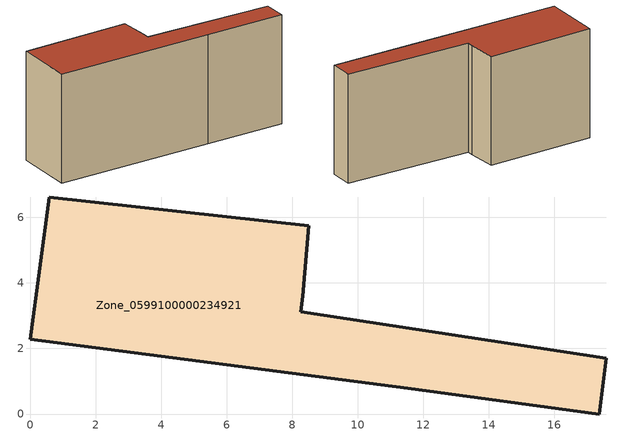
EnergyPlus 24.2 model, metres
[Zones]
Zone_0599100000234921
 floor ground (C_G): 0,2.29 0.58,6.62 8.51,5.75 8.32,3.59 8.26,3.12 17.59,1.7 17.37,0 11.54,0.79 z0.9
 wall outside (C_F): 0.58,6.62 0,2.29 11.54,0.79 17.37,0 17.59,1.7 8.26,3.12 8.32,3.59 8.51,5.75 0.58,6.62 z0.9:8.86
 roof outside (C_R): 17.59,1.7 8.26,3.12 8.32,3.59 8.51,5.75 0.58,6.62 0,2.29 11.54,0.79 17.37,0 z8.86
[BUILDING]
Pand.0599100000234921: North Axis=0; Terrain=City; Loads Convergence Tolerance Value=0.04; Temperature Convergence Tolerance Value=0.4; Solar Distribution=FullExterior; Maximum Number of Warmup Days=25; Minimum Number of Warmup Days=1
[Site:Location]
Rotterdam.The.Hague.AP_ZH_NLD Design_Conditions: Latitude=51.96; Longitude=4.45; Time Zone=1; Elevation=-4.5
[SITE:GROUNDTEMPERATURE:BUILDINGSURFACE]
18, 18, 18, 18, 18, 18, 18, 18, 18, 18, 18, 18
[MATERIAL] Thermal Absorptance=0.9; Solar Absorptance=0.7; Visible Absorptance=0.7
Name | Roughness | Thickness | Conductivity | Density | Specific Heat
G.TC.1946 | MediumSmooth | 0.15 | 1 | 540 | 1210
F.TC.1946 | Rough | 0.3 | 0.857143 | 1920 | 840
R.TC.1946 | MediumRough | 0.2 | 0.909091 | 1500 | 1000
[CONSTRUCTION]
C_G: G.TC.1946
C_F: F.TC.1946
C_R: R.TC.1946
[ZONE]
Zone_0599100000234921: Type=1; Multiplier=1; Ceiling Height=Autocalculate; Volume=Autocalculate; Floor Area=autocalculate; Part of Total Floor Area=Yes
[ZONEINFILTRATION:DESIGNFLOWRATE]
Infil_Zone_0599100000234921: Zone or ZoneList or Space or SpaceList=Zone_0599100000234921; Schedule=AlwaysOn; Design Flow Rate Calculation Method=Flow/Area; Flow Rate per Floor Area=0.003; Constant Term Coefficient=1; Temperature Term Coefficient=0; Velocity Term Coefficient=0; Velocity Squared Term Coefficient=0
[HVACTEMPLATE:ZONE:IDEALLOADSAIRSYSTEM]
Zone_0599100000234921: Maximum Heating Supply Air Temperature=50; Minimum Cooling Supply Air Temperature=13; Maximum Heating Supply Air Humidity Ratio=0.0156; Minimum Cooling Supply Air Humidity Ratio=0.0077; Heating Limit=NoLimit; Cooling Limit=NoLimit; Dehumidification Control Type=ConstantSensibleHeatRatio; Cooling Sensible Heat Ratio=0.7; Dehumidification Setpoint=60; Humidification Control Type=None; Humidification Setpoint=30; Outdoor Air Method=None; Outdoor Air Flow Rate per Person=0.00944; Outdoor Air Flow Rate per Zone Floor Area=0; Outdoor Air Flow Rate per Zone=0; Demand Controlled Ventilation Type=None; Outdoor Air Economizer Type=NoEconomizer; Heat Recovery Type=None; Sensible Heat Recovery Effectiveness=0.7; Latent Heat Recovery Effectiveness=0.65
[ZONECONTROL:THERMOSTAT]
ThermostatControl_Zone_0599100000234921: Zone or ZoneList=Zone_0599100000234921; Control Type Schedule=DualSetpointControlType; Control 1=Thermostat_Zone_0599100000234921; Temperature Difference Between Cutout And Setpoint=0
[THERMOSTATSETPOINT:DUALSETPOINT]
Thermostat_Zone_0599100000234921: Heating Setpoint Temperature Schedule=HeatingSetpoint_Zone_0599100000234921; Cooling Setpoint Temperature Schedule=CoolingSetpoint_Zone_0599100000234921
[SCHEDULE:COMPACT]
HeatingSetpoint_Zone_0599100000234921: Through: 12/31, For: AllDays, Until: 24:00, 21
CoolingSetpoint_Zone_0599100000234921: Through: 12/31, For: AllDays, Until: 24:00, 24
DualSetpointControlType: Through: 12/31, For: AllDays, Until: 24:00, 4
AlwaysOn: Through: 12/31, For: AllDays, Until: 24:00, 1
